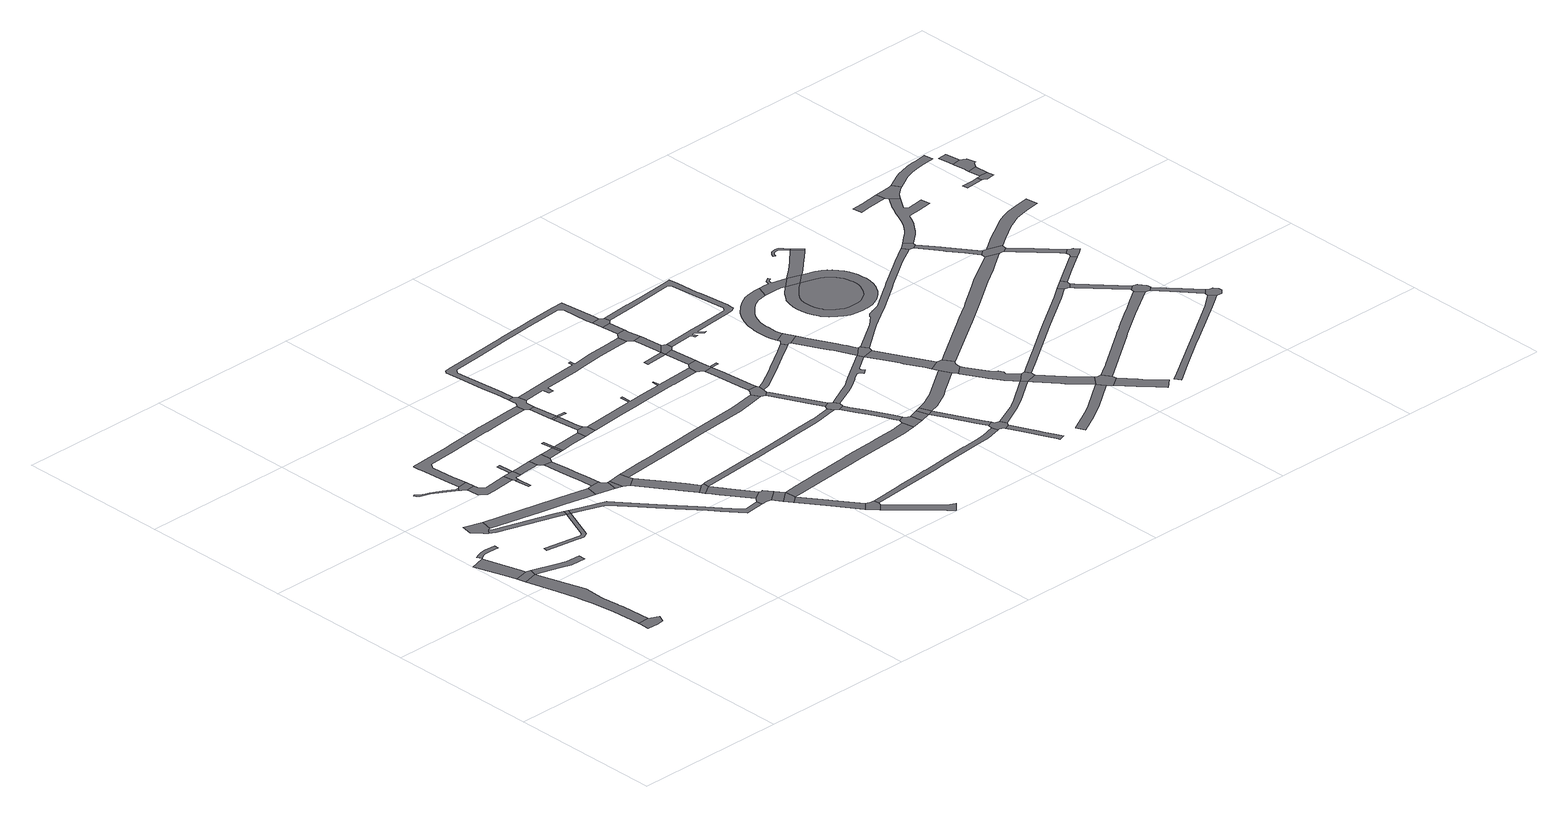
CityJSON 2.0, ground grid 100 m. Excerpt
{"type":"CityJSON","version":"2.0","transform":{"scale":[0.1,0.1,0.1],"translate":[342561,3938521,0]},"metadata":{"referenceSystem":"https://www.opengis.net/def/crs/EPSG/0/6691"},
"CityObjects":{
"road1":{"type":"Road","geometry":[{"type":"MultiSurface","lod":"1","boundaries":[[[0,1,2,3,4,5,6,7]]]}]},
"road2":{"type":"Road","attributes":{"function":"3","RoadStructureAttribute.sectionType":"1"},"geometry":[{"type":"MultiSurface","lod":"1","boundaries":[[[8,9,10,11,12,13,14,15,16]]]}]},
"road3":{"type":"Road","geometry":[{"type":"MultiSurface","lod":"1","boundaries":[[[17,18,19,8,16]]]}]},
"road4":{"type":"Road","attributes":{"function":"3","RoadStructureAttribute.sectionType":"1"},"geometry":[{"type":"MultiSurface","lod":"1","boundaries":[[[20,21,22,23,24,25,26,4,3,27,28,29,30,31,32,33,34,18,35,36,37,38,39,40,19,18,17]]]}]},
"road5":{"type":"Road","attributes":{"RoadStructureAttribute.sectionType":"1"},"geometry":[{"type":"MultiSurface","lod":"1","boundaries":[[[41,42,43,44,45,46,47,48,49,50]]]}]},
"road6":{"type":"Road","geometry":[{"type":"MultiSurface","lod":"1","boundaries":[[[51,52,53,54,55,56,57]]]}]},
"road7":{"type":"Road","attributes":{"RoadStructureAttribute.sectionType":"1"},"geometry":[{"type":"MultiSurface","lod":"1","boundaries":[[[58,59,60,61,62,63,64,65,66,67,68,69,70,71,72]]]}]},
"road8":{"type":"Road","attributes":{"RoadStructureAttribute.sectionType":"1"},"geometry":[{"type":"MultiSurface","lod":"1","boundaries":[[[73,74,75,57,56,76,77,72]]]}]},
"road9":{"type":"Road","attributes":{"RoadStructureAttribute.sectionType":"1"},"geometry":[{"type":"MultiSurface","lod":"1","boundaries":[[[78,79,80,81,82,83,84,85,86,87,88,89,90]]]}]},
"road10":{"type":"Road","attributes":{"RoadStructureAttribute.sectionType":"1"},"geometry":[{"type":"MultiSurface","lod":"1","boundaries":[[[91,92,93,52,51,94,95,96,97,98]]]}]},
"road11":{"type":"Road","geometry":[{"type":"MultiSurface","lod":"1","boundaries":[[[99,100,101,78,90,102,103]]]}]},
"road12":{"type":"Road","geometry":[{"type":"MultiSurface","lod":"1","boundaries":[[[71,104,73,72]]]}]},
"road13":{"type":"Road","attributes":{"RoadStructureAttribute.sectionType":"1"},"geometry":[{"type":"MultiSurface","lod":"1","boundaries":[[[105,106,107,108,109,110,111,112,99,103]]]}]},
"road14":{"type":"Road","geometry":[{"type":"MultiSurface","lod":"1","boundaries":[[[113,114,115,116]]]}]},
"road15":{"type":"Road","geometry":[{"type":"MultiSurface","lod":"1","boundaries":[[[117,118,119,120,121,110,109,122,123,113,116]]]}]},
"road16":{"type":"Road","geometry":[{"type":"MultiSurface","lod":"1","boundaries":[[[124,125,126,127,128,121,120]]]}]},
"road17":{"type":"Road","attributes":{"RoadStructureAttribute.sectionType":"1"},"geometry":[{"type":"MultiSurface","lod":"1","boundaries":[[[129,130,131,132,133,134,135,136,137,138,139,104,71,140,141,142,143,144,145,146,147,148]]]}]},
"road18":{"type":"Road","attributes":{"RoadStructureAttribute.sectionType":"1"},"geometry":[{"type":"MultiSurface","lod":"1","boundaries":[[[149,120,119,150,151,152,153]]]}]},
"road19":{"type":"Road","geometry":[{"type":"MultiSurface","lod":"1","boundaries":[[[154,155,156,157,98,97,158,159,160]]]}]},
"road20":{"type":"Road","attributes":{"RoadStructureAttribute.sectionType":"1"},"geometry":[{"type":"MultiSurface","lod":"1","boundaries":[[[161,162,163,164,165,157,156,166,167,168,169,170,171]]]}]},
"road21":{"type":"Road","attributes":{"RoadStructureAttribute.sectionType":"1"},"geometry":[{"type":"MultiSurface","lod":"1","boundaries":[[[159,172,173,160]]]}]},
"road22":{"type":"Road","attributes":{"RoadStructureAttribute.sectionType":"1"},"geometry":[{"type":"MultiSurface","lod":"1","boundaries":[[[174,175,176,177,178,179,180,181,182,183,184,185,186,187,188,189,190,191,192,193,194,195,196,197,198,199,200,201,202,203,101,100]]]}]},
"road23":{"type":"Road","geometry":[{"type":"MultiSurface","lod":"1","boundaries":[[[152,161,171,204,205,153]]]}]},
"road24":{"type":"Road","geometry":[{"type":"MultiSurface","lod":"1","boundaries":[[[206,207,208,209,210,211,173,172]]]}]},
"road25":{"type":"Road","attributes":{"RoadStructureAttribute.sectionType":"1"},"geometry":[{"type":"MultiSurface","lod":"1","boundaries":[[[212,213,214,215,216,217,218,219,220,208,207]]]}]},
"road26":{"type":"Road","attributes":{"RoadStructureAttribute.sectionType":"1"},"geometry":[{"type":"MultiSurface","lod":"1","boundaries":[[[221,222,223,205,204]]]}]},
"road27":{"type":"Road","geometry":[{"type":"MultiSurface","lod":"1","boundaries":[[[224,225,222,221,226]]]}]},
"road28":{"type":"Road","geometry":[{"type":"MultiSurface","lod":"1","boundaries":[[[217,216,227,228,229]]]}]},
"road29":{"type":"Road","geometry":[{"type":"MultiSurface","lod":"1","boundaries":[[[230,231,232,233,225,224]]]}]},
"road30":{"type":"Road","attributes":{"RoadStructureAttribute.sectionType":"1"},"geometry":[{"type":"MultiSurface","lod":"1","boundaries":[[[234,235,236,237,238,224,226,239,240,241]]]}]},
"road31":{"type":"Road","geometry":[{"type":"MultiSurface","lod":"1","boundaries":[[[129,148,242,243,244,245,246,247,248]]]}]},
"road32":{"type":"Road","attributes":{"RoadStructureAttribute.sectionType":"1"},"geometry":[{"type":"MultiSurface","lod":"1","boundaries":[[[249,244,243,250,251]]]}]},
"road33":{"type":"Road","geometry":[{"type":"MultiSurface","lod":"1","boundaries":[[[250,252,253,254,251]]]}]},
"road34":{"type":"Road","attributes":{"RoadStructureAttribute.sectionType":"1"},"geometry":[{"type":"MultiSurface","lod":"1","boundaries":[[[252,255,256,257,258,259,253]]]}]},
"road35":{"type":"Road","geometry":[{"type":"MultiSurface","lod":"1","boundaries":[[[260,261,234,241,262,263,264]]]}]},
"road36":{"type":"Road","attributes":{"RoadStructureAttribute.sectionType":"1"},"geometry":[{"type":"MultiSurface","lod":"1","boundaries":[[[265,266,267,268,260,264]]]}]},
"road37":{"type":"Road","geometry":[{"type":"MultiSurface","lod":"1","boundaries":[[[269,268,267,270]]]}]},
"road38":{"type":"Road","geometry":[{"type":"MultiSurface","lod":"1","boundaries":[[[271,272,273,274,257,256,275,276]]]}]},
"road39":{"type":"Road","attributes":{"RoadStructureAttribute.sectionType":"1"},"geometry":[{"type":"MultiSurface","lod":"1","boundaries":[[[277,278,279,280,269,270]]]}]},
"road40":{"type":"Road","geometry":[{"type":"MultiSurface","lod":"1","boundaries":[[[281,282,283,187,186,279,278,284,285,286,287,288,289]]]}]},
"road41":{"type":"Road","geometry":[{"type":"MultiSurface","lod":"1","boundaries":[[[267,290,291,270]]]}]},
"road42":{"type":"Road","attributes":{"RoadStructureAttribute.sectionType":"1"},"geometry":[{"type":"MultiSurface","lod":"1","boundaries":[[[292,293,271,276,294,295]]]}]},
"road43":{"type":"Road","attributes":{"RoadStructureAttribute.sectionType":"1"},"geometry":[{"type":"MultiSurface","lod":"1","boundaries":[[[296,297,298,299,300,301,302,303,304,305,306,210,209,307,308,309,310,311,312,313,314]]]}]},
"road44":{"type":"Road","attributes":{"RoadStructureAttribute.sectionType":"1"},"geometry":[{"type":"MultiSurface","lod":"1","boundaries":[[[228,227,315,316,317,248,247,318,319,320,228,321,322,323,324,325,326,327,328,329,330,331,332,333,334,335,336,337,338,339,340,341,342,343,229]]]}]},
"road45":{"type":"Road","attributes":{"RoadStructureAttribute.sectionType":"1"},"geometry":[{"type":"MultiSurface","lod":"1","boundaries":[[[344,345,346,347,348,349,350,351,352,353,354,355,356,357,358,359,360,254,253,361,362,363,364,365,366,367,368,369,370,371,372]]]}]},
"road46":{"type":"Road","geometry":[{"type":"MultiSurface","lod":"1","boundaries":[[[373,374,375,376,377,378,379,380,381,382,383,384,385,386,387,388,389,390,391,392,263,262,393,394,395,396,397,398,399]]]}]},
"road47":{"type":"Road","geometry":[{"type":"MultiSurface","lod":"1","boundaries":[[[400,401,402,403,404,405,406,407,408,409,410,287,286,411,412,413,414,415,416,417,418,419,420]]]}]},
"road48":{"type":"Road","attributes":{"RoadStructureAttribute.sectionType":"1"},"geometry":[{"type":"MultiSurface","lod":"1","boundaries":[[[288,421,422,423,424,425,426,427,428,429,430,431,432,433,434,435,436,437,438,439,440,441,442,443,444,445,446,447,448,449,450,451,452,453,454,455,289]]]}]},
"road49":{"type":"Road","attributes":{"RoadStructureAttribute.sectionType":"1"},"geometry":[{"type":"MultiSurface","lod":"1","boundaries":[[[456,457,458,459,460,461,462,463,464,465,466,467,468,469,273,272,470,471,472,473,474,475,476]]]}]},
"road50":{"type":"Road","geometry":[{"type":"MultiSurface","lod":"1","boundaries":[[[477,478,479,480,481,482,483,484,485,486,296,314,487]]]}]},
"road51":{"type":"Road","attributes":{"RoadStructureAttribute.sectionType":"1"},"geometry":[{"type":"MultiSurface","lod":"1","boundaries":[[[488,489,490,491,492,493,477,487]]]}]},
"road52":{"type":"Road","attributes":{"RoadStructureAttribute.sectionType":"1"},"geometry":[{"type":"MultiSurface","lod":"1","boundaries":[[[494,495,496,497]]]}]},
"road53":{"type":"Road","attributes":{"RoadStructureAttribute.sectionType":"1"},"geometry":[{"type":"MultiSurface","lod":"1","boundaries":[[[498,499,500,501,502,484,483,503,504,505,506,507]]]}]},
"road54":{"type":"Road","geometry":[{"type":"MultiSurface","lod":"1","boundaries":[[[490,333,332,508,509,510,511,491]]]}]},
"road55":{"type":"Road","geometry":[{"type":"MultiSurface","lod":"1","boundaries":[[[512,513,498,507,514,515,516,517,518,373,399]]]}]},
"road56":{"type":"Road","attributes":{"RoadStructureAttribute.sectionType":"1"},"geometry":[{"type":"MultiSurface","lod":"1","boundaries":[[[519,520,521,522,509,508,523,524,525,526,527]]]}]},
"road57":{"type":"Road","attributes":{"RoadStructureAttribute.sectionType":"1"},"geometry":[{"type":"MultiSurface","lod":"1","boundaries":[[[496,528,518,517,529]]]}]},
"road58":{"type":"Road","geometry":[{"type":"MultiSurface","lod":"1","boundaries":[[[530,531,514,507]]]}]},
"road59":{"type":"Road","geometry":[{"type":"MultiSurface","lod":"1","boundaries":[[[532,533,534,519,527,344,372]]]}]},
"road60":{"type":"Road","geometry":[{"type":"MultiSurface","lod":"1","boundaries":[[[535,536,537,497,496,529]]]}]},
"road61":{"type":"Road","attributes":{"RoadStructureAttribute.sectionType":"1"},"geometry":[{"type":"MultiSurface","lod":"1","boundaries":[[[538,497,537,539,540,541,542]]]}]},
"road62":{"type":"Road","geometry":[{"type":"MultiSurface","lod":"1","boundaries":[[[541,543,544,545,400,420,542]]]}]},
"road63":{"type":"Road","attributes":{"RoadStructureAttribute.sectionType":"1"},"geometry":[{"type":"MultiSurface","lod":"1","boundaries":[[[546,533,532,547]]]}]},
"road64":{"type":"Road","attributes":{"RoadStructureAttribute.sectionType":"1"},"geometry":[{"type":"MultiSurface","lod":"1","boundaries":[[[548,549,545,544,550,551]]]}]},
"road65":{"type":"Road","geometry":[{"type":"MultiSurface","lod":"1","boundaries":[[[552,553,554,438,437,555,556,548,551]]]}]},
"road66":{"type":"Road","geometry":[{"type":"MultiSurface","lod":"1","boundaries":[[[557,546,547,558]]]}]},
"road67":{"type":"Road","attributes":{"RoadStructureAttribute.sectionType":"1"},"geometry":[{"type":"MultiSurface","lod":"1","boundaries":[[[559,560,561,562,563,564,565,566,567,568,479,478,569,570,571,572,573,574,575,576]]]}]},
"road68":{"type":"Road","attributes":{"RoadStructureAttribute.sectionType":"1"},"geometry":[{"type":"MultiSurface","lod":"1","boundaries":[[[577,578,579,580,581,582,583,584,585,558,547]]]}]},
"road69":{"type":"Road","geometry":[{"type":"MultiSurface","lod":"1","boundaries":[[[586,587,588,589,581,580,456,476,590,591,592]]]}]},
"road70":{"type":"Road","attributes":{"RoadStructureAttribute.sectionType":"1"},"geometry":[{"type":"MultiSurface","lod":"1","boundaries":[[[593,594,595,596,597,511,510,598,599,600,601,602,603,604,605,606,607,608,609,610,611,612]]]}]},
"road71":{"type":"Road","attributes":{"RoadStructureAttribute.sectionType":"1"},"geometry":[{"type":"MultiSurface","lod":"1","boundaries":[[[613,614,615,616,617,618,619,620,621,586,592]]]}]},
"road72":{"type":"Road","attributes":{"RoadStructureAttribute.sectionType":"1"},"geometry":[{"type":"MultiSurface","lod":"1","boundaries":[[[622,623,624,625,626,627,628,629,557,558,630,631,632,633,634,635,636,637]]]}]},
"road73":{"type":"Road","attributes":{"RoadStructureAttribute.sectionType":"1"},"geometry":[{"type":"MultiSurface","lod":"1","boundaries":[[[638,639,640,641,642,643,644,645,646,647,648,649,650,651,652,653,654,655,656,657,658,659,660,661,662,663,664,553,552,665,666,667,668,669,670,671,672,673,674,675,676,536,535]]]}]},
"road74":{"type":"Road","geometry":[{"type":"MultiSurface","lod":"1","boundaries":[[[677,678,679,680,681,682,683,684,559,576]]]}]},
"road75":{"type":"Road","attributes":{"RoadStructureAttribute.sectionType":"1"},"geometry":[{"type":"MultiSurface","lod":"1","boundaries":[[[685,686,687,688,689,588,587,690,691,692,693,694]]]}]},
"road76":{"type":"Road","attributes":{"RoadStructureAttribute.sectionType":"1"},"geometry":[{"type":"MultiSurface","lod":"1","boundaries":[[[695,696,697,698,699,700,680,679,701,702,703,704,705,706,612]]]}]},
"road77":{"type":"Road","geometry":[{"type":"MultiSurface","lod":"1","boundaries":[[[707,695,612,611,708,709,710]]]}]},
"road78":{"type":"Road","attributes":{"RoadStructureAttribute.sectionType":"1"},"geometry":[{"type":"MultiSurface","lod":"1","boundaries":[[[711,712,713,714,708,611,715,716,717,718,719,720]]]}]},
"road79":{"type":"Road","geometry":[{"type":"MultiSurface","lod":"1","boundaries":[[[721,711,720,622,637,722,723,724,725,726]]]}]},
"road80":{"type":"Road","attributes":{"RoadStructureAttribute.sectionType":"1"},"geometry":[{"type":"MultiSurface","lod":"1","boundaries":[[[727,728,729,730,731,732,733,734,735,736,737,738,739,740,741]]]}]},
"road81":{"type":"Road","attributes":{"RoadStructureAttribute.sectionType":"1"},"geometry":[{"type":"MultiSurface","lod":"1","boundaries":[[[742,743,744,745,746,747,748,749,750,751,752,753,754,755,756,757,758,759,682,681,760,761,762,763,764,765,766,767,768,769,770,771,772,773,774,775,776]]]}]},
"road82":{"type":"Road","attributes":{"RoadStructureAttribute.sectionType":"1"},"geometry":[{"type":"MultiSurface","lod":"1","boundaries":[[[777,778,779,780,781,782,783,784,723,722,785,786,787,788,789,790,791,694]]]}]},
"road83":{"type":"Road","geometry":[{"type":"MultiSurface","lod":"1","boundaries":[[[693,792,793,794,777,694]]]}]},
"road84":{"type":"Road","attributes":{"RoadStructureAttribute.sectionType":"1"},"geometry":[{"type":"MultiSurface","lod":"1","boundaries":[[[795,796,797,792,693,798,799,800,801,734]]]}]},
"road85":{"type":"Road","geometry":[{"type":"MultiSurface","lod":"1","boundaries":[[[733,802,803,804,805,806,795,734]]]}]},
"road86":{"type":"Road","attributes":{"RoadStructureAttribute.sectionType":"7"},"geometry":[{"type":"MultiSurface","lod":"1","boundaries":[[[807,808,809,810,811,812,813,814,815,816,817,818,819,820,821,822,776,775,823,824,825]]]}]},
"road87":{"type":"Road","attributes":{"RoadStructureAttribute.sectionType":"1"},"geometry":[{"type":"MultiSurface","lod":"1","boundaries":[[[826,827,828,829,803,802,830,831,832,833,834]]]}]},
"road88":{"type":"Road","attributes":{"RoadStructureAttribute.sectionType":"1"},"geometry":[{"type":"MultiSurface","lod":"1","boundaries":[[[835,825,836,837,838,839,840,841,842,843,844,845,846,847,848,849,850,851,852,853,854,855,856,857,858,859,860,861,862,863,864,865,866,867,868,869,870,871,872,873,874,875,876,877,878,879,880,881,882],[883,884,885,886,887,888,889,890,891,892,893,894,895,896,897,898,899,900,901,902,903,904,905,906,907,908,909,910,911,912,913,914,915,916,917,918,919,920,921,835,922,923,924,925,926,927]]]}]},
"road89":{"type":"Road","geometry":[{"type":"MultiSurface","lod":"1","boundaries":[[[926,925,924,923,922,835,921,920,919,918,917,916,915,914,913,912,911,910,909,908,907,906,905,904,903,902,901,900,899,898,897,896,895,894,893,892,891,890,889,888,887,886,885,884,883,927]]]}]},
"road90":{"type":"Road","geometry":[{"type":"MultiSurface","lod":"1","boundaries":[[[807,825,835,882]]]}]},
"road91":{"type":"Road","attributes":{"RoadStructureAttribute.sectionType":"1"},"geometry":[{"type":"MultiSurface","lod":"1","boundaries":[[[709,928,929,930,931,932,933,934,935,936,937,938,939,940,941,942,943,944,945,946,947,948,949,950,951,952,953,954,955,956,710]]]}]},
"road92":{"type":"Road","attributes":{"RoadStructureAttribute.sectionType":"1"},"geometry":[{"type":"MultiSurface","lod":"1","boundaries":[[[957,958,959,960,961,962,963,964,965,966,967,807,882]]]}]},
"road93":{"type":"Road","attributes":{"RoadStructureAttribute.sectionType":"1"},"geometry":[{"type":"MultiSurface","lod":"1","boundaries":[[[968,969,970,971,972,973,974,794,793,975,976,977,978,979]]]}]},
"road94":{"type":"Road","attributes":{"RoadStructureAttribute.sectionType":"1"},"geometry":[{"type":"MultiSurface","lod":"1","boundaries":[[[980,981,982,983,984,985,986,987,988,989,990,991,992,993,994,995,996,997,998,999,1000,1001,721,726]]]}]},
"road95":{"type":"Road","geometry":[{"type":"MultiSurface","lod":"1","boundaries":[[[1002,1003,1004,1005,1006,1007,1008,1009,1010,1011,1012,1013,1014,1015,1016,1017,1018,1019,1020,1021,1022,1023,1024,1025,1026,963,1027]]]}]},
"road96":{"type":"Road","geometry":[{"type":"MultiSurface","lod":"1","boundaries":[[[963,962,1028,1027]]]}]},
"road97":{"type":"Road","attributes":{"RoadStructureAttribute.sectionType":"1"},"geometry":[{"type":"MultiSurface","lod":"1","boundaries":[[[1029,1030,1031,1032,1033,1034,1035,1036,1037,1038,1039,1040,1041,1042,1043,805,804,1044,1045,1046,1047]]]}]},
"road98":{"type":"Road","attributes":{"RoadStructureAttribute.sectionType":"1"},"geometry":[{"type":"MultiSurface","lod":"1","boundaries":[[[1048,1049,1050,1051,1052,1053,1054,1055,1056,1057,1058,1059,1060]]]}]},
"road99":{"type":"Road","geometry":[{"type":"MultiSurface","lod":"1","boundaries":[[[939,1061,1062,1063,1064,1065,1066,940]]]}]},
"road100":{"type":"Road","geometry":[{"type":"MultiSurface","lod":"1","boundaries":[[[1067,968,979,1068,1069,1070]]]}]},
"road101":{"type":"Road","attributes":{"RoadStructureAttribute.sectionType":"1"},"geometry":[{"type":"MultiSurface","lod":"1","boundaries":[[[1071,1072,1073,1074,1062,1061,1075,1076,1077,1078,1079,1080]]]}]},
"road102":{"type":"Road","attributes":{"RoadStructureAttribute.sectionType":"1"},"geometry":[{"type":"MultiSurface","lod":"1","boundaries":[[[1068,1081,1082,1083,1084,1069]]]}]},
"road103":{"type":"Road","geometry":[{"type":"MultiSurface","lod":"1","boundaries":[[[1085,1086,1087,1088,1080,1079,989,988,1089,1090]]]}]},
"road104":{"type":"Road","attributes":{"RoadStructureAttribute.sectionType":"1"},"geometry":[{"type":"MultiSurface","lod":"1","boundaries":[[[1091,1092,1093,1094,1067,1070]]]}]},
"road105":{"type":"Road","geometry":[{"type":"MultiSurface","lod":"1","boundaries":[[[1095,1096,1097,1098,1083,1082,1029,1047]]]}]},
"road106":{"type":"Road","geometry":[{"type":"MultiSurface","lod":"1","boundaries":[[[1099,1100,1101,1102,1103,1104,1105,1106,1107,1108,1109,1110,1111,1112,1113,1114,1115,1116,1117,1118,1119,1120,1121,1122,1123,1124,1125,1126,1127,1064,1063]]]}]},
"road107":{"type":"Road","attributes":{"RoadStructureAttribute.sectionType":"1"},"geometry":[{"type":"MultiSurface","lod":"1","boundaries":[[[1128,1129,1130,1131,1132,1133]]]}]},
"road108":{"type":"Road","attributes":{"RoadStructureAttribute.sectionType":"1"},"geometry":[{"type":"MultiSurface","lod":"1","boundaries":[[[1134,1135,1136,1137,1138,1139,1085,1090,1140,1141,1142,1143,1144,1145]]]}]},
"road109":{"type":"Road","attributes":{"RoadStructureAttribute.sectionType":"1"},"geometry":[{"type":"MultiSurface","lod":"1","boundaries":[[[1146,1147,1148,1096,1095,1149,1150]]]}]},
"road110":{"type":"Road","geometry":[{"type":"MultiSurface","lod":"1","boundaries":[[[1054,1053,1151,1152,1153,1154,1155,1156,1146,1150]]]}]},
"road111":{"type":"Road","geometry":[{"type":"MultiSurface","lod":"1","boundaries":[[[1157,1158,1159,1145,1144,1160,1161,1093,1092,1162,1163,1164]]]}]},
"road112":{"type":"Road","geometry":[{"type":"MultiSurface","lod":"1","boundaries":[[[1165,1133,1132,1117,1116,1166,1167,1168,1169,1170,1171,1172,1173]]]}]},
"road113":{"type":"Road","attributes":{"RoadStructureAttribute.sectionType":"1"},"geometry":[{"type":"MultiSurface","lod":"1","boundaries":[[[1174,1175,1176,1177,1178,1179,1180,1181,1182,1088,1087,1183,1184,1185,1186,1187,1188,1189,1190]]]}]},
"road114":{"type":"Road","attributes":{"RoadStructureAttribute.sectionType":"1"},"geometry":[{"type":"MultiSurface","lod":"1","boundaries":[[[1172,1191,1192,1193,1194,1195,1196,1197,1198,1199,1200,1201,1202,1203,1204,1205,1206,1207,1208,1173]]]}]},
"road115":{"type":"Road","geometry":[{"type":"MultiSurface","lod":"1","boundaries":[[[1209,1210,1211,1212,1213]]]}]},
"road116":{"type":"Road","geometry":[{"type":"MultiSurface","lod":"1","boundaries":[[[1214,1215,1216,1217,1218,1219,1220,1221,1209,1213,1222,1223,1224,1225]]]}]},
"road117":{"type":"Road","attributes":{"RoadStructureAttribute.sectionType":"1"},"geometry":[{"type":"MultiSurface","lod":"1","boundaries":[[[1217,1216,1226,1227]]]}]},
"road118":{"type":"Road","geometry":[{"type":"MultiSurface","lod":"1","boundaries":[[[1226,1228,1229,1230,1231,1232,1233,1234,1235,1227]]]}]},
"road119":{"type":"Road","attributes":{"RoadStructureAttribute.sectionType":"1"},"geometry":[{"type":"MultiSurface","lod":"1","boundaries":[[[1231,1236,1237,1238,1239,1232]]]}]}
},
"vertices":[
[353,266,0],[376,314,0],[316,344,0],[316,346,0],[239,341,0],[239,332,0],[236,264,0],[313,261,0],
[182,1201,0],[174,1229,0],[107,1466,0],[105,1477,0],[4,1445,0],[18,1401,0],[50,1299,0],[79,1209,0],[87,1176,0],
[102,1121,0],[197,1146,0],[212,1191,0],
[155,918,0],[158,908,0],[187,798,0],[197,742,0],[206,691,0],[227,531,0],[239,345,0],[304,539,0],[300,572,0],[299,577,0],[288,681,0],[287,697,0],[292,823,0],[292,836,0],[254,945,0],[357,1095,0],[423,1077,0],[520,1072,0],[523,1119,0],[430,1124,0],[370,1140,0],
[108,1480,0],[130,1493,0],[156,1503,0],[187,1506,0],[255,1502,0],[257,1532,0],[186,1536,0],[149,1532,0],[117,1520,0],[94,1508,0],
[372,1692,0],[392,1768,0],[271,1804,0],[258,1732,0],[310,1677,0],[330,1655,0],[355,1686,0],
[702,1284,0],[696,1282,0],[688,1278,0],[668,1279,0],[493,1306,0],[435,1315,0],[431,1290,0],[490,1282,0],[641,1258,0],[666,1254,0],[692,1253,0],[711,1260,0],[726,1272,0],[817,1492,0],[794,1500,0],
[807,1538,0],[744,1560,0],[382,1669,0],[365,1632,0],[732,1522,0],
[554,2136,0],[541,2139,0],[472,2177,0],[403,2213,0],[382,2222,0],[347,2236,0],[326,2257,0],[315,2250,0],[324,2240,0],[337,2221,0],[398,2201,0],[526,2130,0],[540,2119,0],
[897,1664,0],[877,1669,0],[513,1743,0],[713,1622,0],[861,1591,0],[1007,1560,0],[1067,1548,0],[1083,1625,0],
[638,2095,0],[632,2153,0],[572,2146,0],[554,2107,0],[579,2088,0],
[831,1530,0],
[583,2055,0],[587,2009,0],[626,1972,0],[680,1974,0],[839,1993,0],[832,2053,0],[673,2034,0],[642,2061,0],
[849,1974,0],[857,1876,0],[875,1878,0],[870,1975,0],
[874,1998,0],[893,1999,0],[914,2001,0],[908,2061,0],[886,2059,0],[846,1989,0],[849,1983,0],
[908,2062,0],[907,2087,0],[902,2157,0],[880,2156,0],[886,2060,0],
[1663,857,0],[1574,844,0],[1558,851,0],[1543,860,0],[1476,947,0],[1386,1054,0],[1238,1228,0],[1111,1380,0],[1056,1447,0],[1008,1467,0],[911,1501,0],[994,1430,0],[1031,1414,0],[1142,1281,0],[1207,1202,0],[1277,1120,0],[1399,976,0],[1445,922,0],[1539,802,0],[1668,818,0],
[960,2066,0],[933,2003,0],[1046,2014,0],[1059,2014,0],[1054,2074,0],
[1179,1624,0],[1179,1631,0],[1179,1638,0],[1119,1633,0],[1110,1539,0],[1191,1520,0],[1209,1598,0],
[1086,1989,0],[1096,1872,0],[1102,1794,0],[1109,1732,0],[1112,1705,0],[1169,1731,0],[1163,1793,0],[1162,1800,0],[1160,1820,0],[1155,1876,0],[1143,1986,0],
[1242,1508,0],[1228,1600,0],
[622,2236,0],[620,2253,0],[611,2404,0],[618,2415,0],[634,2439,0],[826,2454,0],[905,2462,0],[1036,2475,0],[1099,2481,0],[1120,2483,0],[1220,2492,0],[1367,2505,0],[1435,2511,0],[1431,2569,0],[1361,2564,0],[1258,2556,0],[1116,2546,0],[1114,2546,0],[1112,2546,0],[1091,2543,0],[861,2518,0],[820,2514,0],[545,2489,0],[543,2487,0],[543,2485,0],[543,2469,0],[544,2448,0],[546,2438,0],[551,2400,0],[560,2248,0],
[1161,2018,0],[1155,2084,0],
[1276,1486,0],[1276,1485,0],[1343,1532,0],[1334,1558,0],[1325,1615,0],[1319,1615,0],
[1405,1304,0],[1419,1285,0],[1437,1257,0],[1469,1209,0],[1502,1158,0],[1566,1208,0],[1517,1282,0],[1485,1330,0],[1454,1374,0],
[1262,2031,0],[1254,2094,0],[1204,2088,0],
[1269,2095,0],[1254,2095,0],[1277,2033,0],
[1522,1128,0],[1588,1171,0],[1589,1212,0],
[1260,2171,0],[1245,2170,0],[1250,2130,0],[1253,2100,0],
[1473,2116,0],[1445,2113,0],[1358,2104,0],[1327,2102,0],[1296,2098,0],[1324,2039,0],[1365,2045,0],[1479,2057,0],
[1708,823,0],[1736,813,0],[1814,872,0],[1775,925,0],[1760,916,0],[1752,928,0],[1687,884,0],
[1851,823,0],[1776,756,0],[1853,820,0],
[1810,709,0],[1858,743,0],[1855,820,0],
[1920,555,0],[2046,371,0],[2092,416,0],[1982,572,0],[1969,590,0],
[1497,2138,0],[1475,2118,0],[1562,2065,0],[1559,2125,0],[1540,2140,0],
[1532,2184,0],[1519,2310,0],[1518,2318,0],[1478,2314,0],
[1476,2330,0],[1518,2333,0],
[2144,349,0],[2149,367,0],[2150,404,0],[2120,405,0],[2066,346,0],[2104,308,0],
[1517,2336,0],[1500,2496,0],[1459,2491,0],[1476,2332,0],
[1451,2621,0],[1453,2594,0],[1436,2570,0],[1499,2502,0],[1497,2558,0],[1515,2579,0],[1507,2633,0],[1488,2653,0],[1449,2650,0],
[1578,2319,0],[1578,2335,0],
[2462,59,0],[2414,84,0],[2372,41,0],[2410,5,0],
[2473,1742,0],[2301,1711,0],[2228,1704,0],[2196,1701,0],[1955,1677,0],[1766,1659,0],[1641,1647,0],[1602,1643,0],[1494,1632,0],[1336,1617,0],[1335,1617,0],[1342,1559,0],[1598,1584,0],[1614,1585,0],[1831,1606,0],[1974,1619,0],[2309,1651,0],[2403,1671,0],[2502,1692,0],
[1531,1114,0],[1567,1058,0],[1570,1055,0],[1705,998,0],[1645,1087,0],[1634,1103,0],[1637,1175,0],[1957,1204,0],[2017,1210,0],[2160,1224,0],[2229,1230,0],[2264,1234,0],[2343,1242,0],[2481,1256,0],[2524,1260,0],[2552,1263,0],[2646,1282,0],[2694,1294,0],[2674,1330,0],[2636,1321,0],[2546,1302,0],[2529,1301,0],[2522,1300,0],[2361,1284,0],[2260,1274,0],[2137,1262,0],[1953,1244,0],[1680,1220,0],[1605,1213,0],
[2870,921,0],[2796,906,0],[2791,905,0],[2638,893,0],[2583,889,0],[2568,888,0],[2415,876,0],[2399,875,0],[2386,874,0],[2367,872,0],[2220,858,0],[2205,857,0],[2122,849,0],[2072,844,0],[1976,833,0],[1961,832,0],[1955,831,0],[1938,751,0],[2057,763,0],[2080,765,0],[2181,775,0],[2256,782,0],[2358,792,0],[2374,793,0],[2439,799,0],[2661,816,0],[2722,821,0],[2802,827,0],[2886,844,0],
[2431,2200,0],[2183,2184,0],[2183,2185,0],[2179,2231,0],[2169,2226,0],[2171,2192,0],[2171,2184,0],[2171,2183,0],[2057,2175,0],[1934,2163,0],[1934,2164,0],[1934,2214,0],[1934,2231,0],[1921,2229,0],[1923,2164,0],[1923,2163,0],[1923,2162,0],[1922,2162,0],[1783,2148,0],[1572,2126,0],[1574,2067,0],[1789,2089,0],[1908,2099,0],[2018,2108,0],[2233,2127,0],[2243,2128,0],[2432,2142,0],
[2380,2722,0],[2283,2711,0],[2132,2702,0],[2015,2685,0],[1997,2683,0],[1996,2716,0],[1980,2713,0],[1981,2682,0],[1950,2679,0],[1755,2661,0],[1551,2638,0],[1663,2595,0],[1667,2548,0],[1701,2548,0],[1701,2595,0],[1761,2601,0],[1955,2619,0],[2022,2625,0],[2167,2646,0],[2303,2655,0],[2387,2661,0],
[1483,2744,0],[1462,2942,0],[1458,2987,0],[1451,3072,0],[1469,3096,0],[1473,3098,0],[1664,3118,0],[1821,3133,0],[1899,3141,0],[1974,3148,0],[2061,3157,0],[2135,3164,0],[2165,3167,0],[2352,3181,0],[2374,3160,0],[2384,2983,0],[2388,2944,0],[2447,2953,0],[2444,2989,0],[2422,3227,0],[2349,3221,0],[2312,3219,0],[2162,3207,0],[2084,3200,0],[1972,3188,0],[1912,3183,0],[1893,3181,0],[1818,3173,0],[1660,3158,0],[1469,3138,0],[1421,3135,0],[1407,3114,0],[1418,2983,0],[1431,2844,0],[1443,2741,0],
[3194,527,0],[3099,501,0],[3037,494,0],[2943,485,0],[2932,484,0],[2758,466,0],[2742,464,0],[2674,457,0],[2594,449,0],[2588,449,0],[2535,443,0],[2377,427,0],[2365,426,0],[2337,423,0],[2378,389,0],[2587,409,0],[2637,413,0],[2699,420,0],[2992,450,0],[3106,461,0],[3205,488,0],
[2557,1704,0],[2566,1732,0],[2568,1771,0],[2568,1772,0],[2565,1776,0],[2565,1777,0],[2561,1785,0],[2503,1789,0],[2497,1778,0],[2497,1777,0],[2528,1676,0],
[2529,1675,0],[2656,1419,0],[2687,1357,0],[2723,1375,0],[2687,1448,0],[2568,1685,0],
[2292,2423,0],[2294,2390,0],[2443,2401,0],[2440,2436,0],
[2469,2110,0],[2477,2038,0],[2490,1887,0],[2494,1855,0],[2502,1791,0],[2561,1786,0],[2558,1807,0],[2550,1893,0],[2536,2042,0],[2529,2116,0],
[2720,1279,0],[2758,1291,0],[2769,1324,0],[2748,1358,0],
[2467,2120,0],[2469,2118,0],[2528,2129,0],[2528,2135,0],[2520,2213,0],[2518,2237,0],[2458,2232,0],
[2919,970,0],[2894,1019,0],[2812,1183,0],[2776,1255,0],[2771,1173,0],[2797,1120,0],[2840,1033,0],[2863,984,0],[2879,950,0],
[2444,2394,0],[2503,2414,0],
[2581,2119,0],[2580,2132,0],
[2970,861,0],[2953,939,0],[2927,953,0],
[2523,2438,0],[2524,2480,0],[2495,2492,0],
[2426,2579,0],[2484,2602,0],[2484,2607,0],[2479,2644,0],[2420,2636,0],
[2467,2731,0],[2465,2758,0],[2407,2754,0],
[3018,961,0],[3045,887,0],
[2397,2868,0],[2403,2795,0],[2464,2780,0],[2457,2872,0],
[2477,2895,0],[2472,2932,0],[2448,2951,0],[2391,2915,0],[2393,2899,0],
[3056,975,0],[3083,900,0],
[2991,2034,0],[2921,1987,0],[2766,1885,0],[2736,1865,0],[2616,1794,0],[2583,1777,0],[2582,1777,0],[2582,1776,0],[2574,1774,0],[2571,1772,0],[2612,1744,0],[2620,1749,0],[2663,1776,0],[2709,1803,0],[2757,1832,0],[2930,1946,0],[2965,1968,0],[3012,2000,0],
[3074,822,0],[3103,762,0],[3170,626,0],[3202,560,0],[3237,578,0],[3211,629,0],[3199,655,0],[3184,683,0],[3143,772,0],
[3284,486,0],[3297,511,0],[3275,549,0],[3247,559,0],[3216,491,0],[3243,478,0],[3247,469,0],
[3000,1497,0],[2960,1469,0],[2958,1468,0],[2929,1447,0],[2880,1422,0],[2898,1386,0],[2950,1413,0],[2980,1434,0],[2983,1436,0],[3014,1458,0],[3023,1464,0],[3034,1472,0],[3069,1495,0],[3087,1490,0],[3101,1468,0],[3132,1493,0],[3120,1516,0],[3120,1530,0],[3229,1605,0],[3212,1642,0],
[3287,381,0],[3356,232,0],[3376,188,0],[3385,168,0],[3426,182,0],[3406,224,0],[3372,298,0],[3362,319,0],[3328,391,0],
[3428,1200,0],[3326,1130,0],[3240,1069,0],[3222,1056,0],[3201,1041,0],[3181,1031,0],[3169,1025,0],[3113,995,0],[3145,922,0],[3212,958,0],[3227,966,0],[3242,974,0],[3265,990,0],[3300,1015,0],[3372,1065,0],[3461,1131,0],
[2686,2455,0],[2686,2454,0],[2696,2435,0],[2700,2427,0],[2718,2428,0],[2703,2457,0],[2719,2459,0],[2767,2419,0],[2787,2429,0],[2743,2461,0],[2806,2467,0],[2854,2472,0],[3020,2488,0],[3054,2492,0],[3080,2513,0],[3080,2527,0],[3080,2554,0],[3057,2754,0],[3054,2786,0],[3051,2827,0],[3050,2835,0],[3042,2926,0],[3037,2987,0],[2994,2982,0],[2791,2962,0],[2670,2952,0],[2668,2952,0],[2683,2913,0],[2794,2923,0],[2981,2944,0],[3002,2923,0],[3015,2776,0],[3018,2749,0],[3040,2549,0],[3021,2526,0],[3017,2525,0],[2797,2506,0],[2732,2500,0],[2708,2498,0],
[3022,2006,0],[3027,2007,0],[3041,2003,0],[3113,2038,0],[3080,2110,0],[3007,2077,0],[3010,2059,0],[3006,2048,0],
[3499,666,0],[3480,653,0],[3469,646,0],[3445,631,0],[3434,624,0],[3453,589,0],[3501,619,0],[3522,633,0],[3700,761,0],[3674,792,0],
[3275,1699,0],[3261,1729,0],[3247,1761,0],[3243,1769,0],[3219,1823,0],[3145,1972,0],[3077,1929,0],[3120,1841,0],[3144,1793,0],[3156,1770,0],[3183,1706,0],[3201,1666,0],
[3288,1698,0],[3310,1625,0],[3320,1653,0],[3295,1697,0],
[3484,1277,0],[3417,1412,0],[3407,1431,0],[3370,1507,0],[3240,1585,0],[3299,1469,0],[3329,1409,0],[3338,1391,0],[3396,1274,0],[3412,1241,0],
[3523,1272,0],[3481,1097,0],[3546,1151,0],[3545,1179,0],[3553,1200,0],[3566,1209,0],
[3559,142,0],[3692,216,0],[3763,260,0],[3782,271,0],[3804,287,0],[3884,344,0],[3993,422,0],[3956,470,0],[3756,327,0],[3749,321,0],[3725,307,0],[3690,285,0],[3662,268,0],[3539,201,0],[3538,200,0],
[3298,2567,0],[3257,2560,0],[3208,2547,0],[3157,2518,0],[3131,2499,0],[3121,2492,0],[3114,2486,0],[3067,2441,0],[3039,2402,0],[3016,2357,0],[2999,2307,0],[2992,2258,0],[2991,2248,0],[2989,2218,0],[2987,2184,0],[2990,2147,0],[2994,2120,0],[3003,2086,0],[3078,2113,0],[3072,2136,0],[3069,2156,0],[3067,2184,0],[3069,2214,0],[3070,2241,0],[3077,2289,0],[3090,2326,0],[3107,2360,0],[3128,2388,0],[3165,2425,0],[3200,2452,0],[3208,2456,0],[3238,2473,0],[3274,2481,0],[3307,2487,0],[3337,2568,0],
[3733,846,0],[3715,869,0],[3675,917,0],[3680,935,0],[3663,962,0],[3630,991,0],[3626,998,0],[3556,1125,0],[3485,1089,0],[3558,954,0],[3559,952,0],[3565,941,0],[3593,897,0],[3616,862,0],[3620,857,0],
[3782,787,0],[3783,817,0],[3763,849,0],
[4007,537,0],[3898,649,0],[3891,657,0],[3723,738,0],[3823,614,0],[3825,611,0],[3837,596,0],
[4020,393,0],[4088,440,0],[4086,470,0],[4050,524,0],[4020,526,0],
[3525,2536,0],[3493,2546,0],[3432,2562,0],[3430,2575,0],[3430,2581,0],[3432,2584,0],[3438,2589,0],[3452,2597,0],[3457,2600,0],[3450,2613,0],[3428,2600,0],[3420,2594,0],[3416,2589,0],[3413,2581,0],[3409,2565,0],[3381,2569,0],[3378,2489,0],[3425,2484,0],[3454,2475,0],
[4289,216,0],[4288,216,0],[4184,330,0],[4168,348,0],[4108,295,0],[4118,284,0],[4124,277,0],[4136,264,0],[4228,164,0],
[3545,2447,0],[3396,2419,0],[3388,2408,0],[3360,2372,0],[3353,2362,0],[3339,2327,0],[3332,2285,0],[3331,2247,0],[3332,2214,0],[3337,2174,0],[3351,2138,0],[3366,2108,0],[3370,2100,0],[3401,2062,0],[3436,2031,0],[3460,2016,0],[3465,2013,0],[3502,1994,0],[3547,1984,0],[3586,1982,0],[3623,1983,0],[3627,1983,0],[3667,1990,0],[3694,2001,0],[3731,2021,0],[3767,2047,0],[3798,2082,0],[3816,2112,0],[3823,2123,0],[3837,2158,0],[3847,2196,0],[3849,2230,0],[3849,2243,0],[3848,2261,0],[3844,2291,0],[3842,2302,0],[3833,2335,0],[3829,2346,0],[3817,2372,0],[3797,2402,0],[3792,2408,0],[3775,2426,0],[3760,2440,0],[3754,2446,0],[3730,2464,0],[3697,2482,0],[3637,2501,0],[3616,2508,0],[3729,2358,0],[3734,2353,0],[3746,2334,0],[3756,2312,0],[3764,2285,0],[3765,2277,0],[3769,2254,0],[3769,2231,0],[3768,2208,0],[3761,2184,0],[3751,2160,0],[3747,2153,0],[3733,2130,0],[3712,2106,0],[3689,2089,0],[3660,2073,0],[3645,2067,0],[3620,2063,0],[3613,2063,0],[3587,2062,0],[3558,2063,0],[3530,2070,0],[3503,2083,0],[3499,2086,0],[3483,2095,0],[3459,2117,0],[3437,2144,0],[3434,2150,0],[3424,2171,0],[3415,2194,0],[3412,2220,0],[3411,2247,0],[3412,2277,0],[3416,2305,0],[3423,2322,0],[3431,2333,0],[3456,2366,0],[3508,2417,0],[3540,2443,0],[3569,2440,0],[3628,2420,0],[3665,2408,0],[3687,2396,0],[3702,2385,0],[3718,2370,0],
[3390,1707,0],[3466,1766,0],[3523,1806,0],[3617,1870,0],[3637,1883,0],[3701,1924,0],[3871,2043,0],[3899,2063,0],[3917,2076,0],[4052,2168,0],[4121,2216,0],[4250,2291,0],[4225,2330,0],[4099,2249,0],[4054,2218,0],[3894,2109,0],[3861,2086,0],[3846,2075,0],[3682,1959,0],[3665,1953,0],[3629,1942,0],[3619,1939,0],[3608,1934,0],[3587,1926,0],[3565,1904,0],[3566,1898,0],[3498,1837,0],[3397,1767,0],[3340,1728,0],
[3637,2526,0],[3651,2538,0],[3707,2590,0],[3731,2612,0],[3803,2680,0],[3818,2695,0],[3760,2754,0],[3746,2739,0],[3677,2671,0],[3667,2662,0],[3598,2598,0],
[4547,1394,0],[4462,1333,0],[4225,1173,0],[4131,1109,0],[3971,996,0],[3958,987,0],[3806,880,0],[3888,890,0],[4154,1076,0],[4238,1134,0],[4485,1300,0],[4570,1361,0],
[3866,1410,0],[3941,1461,0],[4081,1555,0],[4128,1588,0],[4314,1718,0],[4369,1755,0],[4418,1787,0],[4486,1835,0],[4586,1906,0],[4501,1934,0],[4390,1864,0],[4308,1812,0],[4283,1796,0],[4228,1757,0],[4116,1677,0],[4056,1634,0],[4036,1620,0],[4026,1613,0],[3919,1541,0],[3858,1500,0],[3825,1478,0],[3561,1298,0],
[3744,2792,0],[3730,2805,0],[3723,2811,0],[3712,2814,0],[3702,2816,0],[3691,2815,0],[3680,2812,0],[3670,2808,0],[3660,2800,0],[3653,2793,0],[3647,2782,0],[3643,2770,0],[3642,2768,0],[3657,2765,0],[3661,2776,0],[3666,2784,0],[3670,2789,0],[3678,2795,0],[3685,2798,0],[3693,2800,0],[3701,2801,0],[3709,2800,0],[3715,2797,0],[3720,2794,0],[3733,2782,0],[3771,2764,0],
[3829,2706,0],
[4835,1070,0],[4744,1008,0],[4681,965,0],[4671,958,0],[4631,932,0],[4618,923,0],[4568,888,0],[4559,882,0],[4501,842,0],[4492,836,0],[4436,797,0],[4420,786,0],[4154,594,0],[4147,589,0],[4108,563,0],[4455,737,0],[4476,752,0],[4664,882,0],[4879,1022,0],
[4474,263,0],[4674,399,0],[4744,445,0],[5034,638,0],[5079,669,0],[5140,712,0],[5103,748,0],[5011,671,0],[4718,476,0],[4652,432,0],[4368,240,0],[4318,206,0],[4341,171,0],
[4279,2283,0],[4309,2304,0],[4313,2323,0],[4271,2366,0],[4270,2366,0],[4235,2336,0],
[4617,1443,0],[4604,1354,0],[4634,1383,0],[4637,1408,0],
[4481,2064,0],[4409,2164,0],[4395,2185,0],[4375,2213,0],[4362,2162,0],[4376,2141,0],[4384,2131,0],[4448,2041,0],[4502,1964,0],[4534,1993,0],
[4624,1332,0],[4837,1095,0],[4872,1120,0],[4651,1364,0],
[4653,1922,0],[4656,1951,0],[4658,1955,0],[4564,1988,0],[4607,1903,0],[4616,1901,0],
[4749,1485,0],[4872,1569,0],[4849,1602,0],[4840,1596,0],
[4908,1016,0],[4937,1038,0],[4935,1067,0],[4903,1114,0],
[4389,2387,0],[4391,2389,0],[4417,2416,0],[4440,2446,0],[4468,2482,0],[4492,2523,0],[4505,2550,0],[4508,2555,0],[4511,2558,0],[4516,2560,0],[4520,2561,0],[4592,2570,0],[4690,2582,0],[4682,2642,0],[4570,2628,0],[4554,2653,0],[4560,2666,0],[4608,2736,0],[4561,2774,0],[4509,2697,0],[4496,2672,0],[4472,2626,0],[4461,2600,0],[4439,2551,0],[4418,2516,0],[4393,2482,0],[4372,2455,0],[4350,2433,0],[4322,2410,0],
[4413,2844,0],[4336,2834,0],[4343,2774,0],[4420,2784,0],[4546,2799,0],[4539,2858,0],
[4873,1686,0],[4819,1746,0],[4816,1750,0],[4788,1780,0],[4761,1808,0],[4693,1878,0],[4664,1850,0],[4748,1764,0],[4761,1751,0],[4835,1669,0],[4858,1643,0],[4887,1670,0],
[5139,805,0],[5051,906,0],[4937,1037,0],[5018,884,0],[5110,774,0],
[5175,707,0],[5202,735,0],[5203,760,0],[5182,788,0],[5156,791,0],[5152,791,0],
[4924,1656,0],[4900,1658,0],[4895,1663,0],[4860,1621,0],[4860,1619,0],[4917,1600,0],[4932,1610,0],[4947,1621,0],
[4658,2872,0],[4623,2755,0],[4638,2773,0],[4652,2786,0],[4670,2801,0],[4687,2814,0],[4689,2815,0],[4705,2824,0],[4676,2877,0],
[5017,2221,0],[4947,2207,0],[4902,2192,0],[4861,2174,0],[4839,2163,0],[4809,2148,0],[4732,2100,0],[4674,2064,0],[4651,2048,0],[4718,1997,0],[4847,2078,0],[4857,2082,0],[4932,2118,0],[4967,2130,0],[5031,2142,0],[5127,2158,0],[5117,2237,0],
[4783,2868,0],[4790,2871,0],[4815,2884,0],[4859,2897,0],[4887,2904,0],[4899,2907,0],[4904,2908,0],[4967,2918,0],[4975,2919,0],[5048,2927,0],[5042,2987,0],[4959,2977,0],[4943,2975,0],[4892,2967,0],[4882,2965,0],[4843,2955,0],[4793,2940,0],[4755,2921,0],
[5081,2597,0],[5042,2595,0],[4960,2591,0],[4964,2554,0],[5085,2564,0],
[5174,2559,0],[5170,2587,0],[5167,2606,0],[5107,2605,0],[5107,2603,0],[5104,2602,0],[5100,2600,0],[5096,2599,0],[5094,2563,0],[5102,2561,0],[5106,2560,0],[5117,2552,0],
[5163,2695,0],[5100,2686,0],
[5186,2730,0],[5203,2735,0],[5188,2793,0],[5150,2811,0],[5090,2803,0],[5092,2787,0],[5098,2714,0],[5099,2709,0],
[5138,2915,0],[5078,2908,0],[5083,2865,0],[5084,2855,0]
]}
